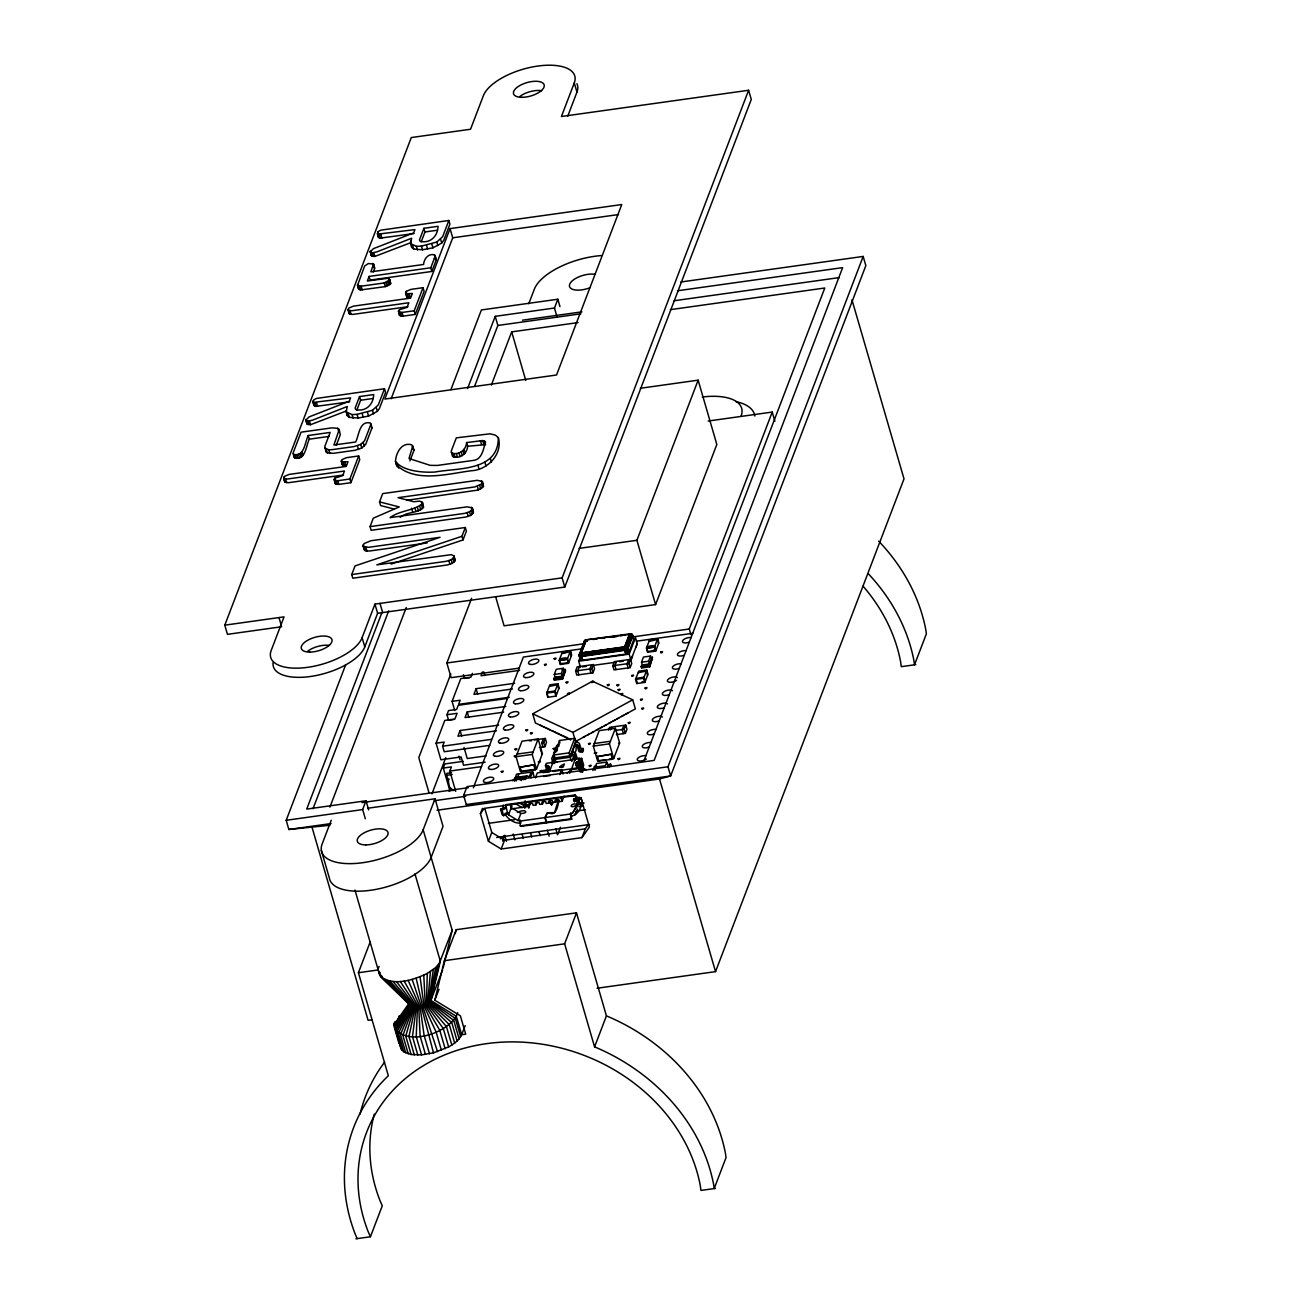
<?xml version="1.0" encoding="UTF-8"?>
<svg xmlns="http://www.w3.org/2000/svg" width="1304" height="1304" viewBox="0 0 1304 1304"><rect width="100%" height="100%" fill="white"/><g stroke="black" fill="none" stroke-linecap="round" stroke-linejoin="round"><path stroke-width="1.5" d="M305.87 420.149L309.048 416.938L349.325 401.176L350.58 397.867L313.596 402.398L313.579 400.018L316.464 398.437L384.484 388.739L385.56 392.406L379.382 408.576L377.378 411.33L368.576 416.09L358.127 418.046L349.358 417.361L347.223 415.568L346.163 411.885L347.288 406.489L312.341 420.23L307.793 421.111L305.87 420.149L306.945 423.833L310.466 424.729L346.522 410.89M306.945 423.833L305.87 419.35M339.219 429.505L333.905 445.039L355.666 441.991C359.04 435.585 359.333 420.442 370.173 422.952L371.917 428.087L365.674 444.403L361.795 448.038L354.965 450.287L333.205 453.336L327.32 452.879L325.918 451.657L324.859 446.31L330.173 432.423L308.249 435.503C304.924 441.86 304.565 456.954 293.808 454.395L293.123 452.961L301.061 432.178L331.917 427.859L337.785 428.315L339.219 429.505L340.279 434.835L336.302 445.234M427.174 542.937L369.391 551.038L365.169 550.679L363.066 546.131L364.028 543.605L370.858 540.752L465.316 527.517L466.376 531.184L463.034 539.938L391.118 564.078M364.126 549.799L363.066 544.925M370.238 251.884L373.4 248.673L413.678 232.894L414.949 229.602L377.948 234.133L377.932 231.737L380.833 230.156L448.853 220.474L449.913 224.141L443.735 240.311L441.746 243.049L432.944 247.825L422.496 249.765L413.71 249.097L411.591 247.287L410.515 243.62L411.656 238.225L376.693 251.949L372.145 252.829L370.238 251.884L371.298 255.551L374.835 256.448L410.874 242.625M371.298 255.551L370.238 251.085M625.806 654.119L624.486 647.094L629.49 633.972L630.957 633.711L632.57 635.537L627.648 648.414L625.969 649.702L581.291 656.14L579.237 655.195L581.225 652.913L624.567 646.833C628.544 646.311 630.924 654.298 625.806 654.119L582.448 660.199L580.394 659.237M587.191 640.671L585.414 640.068L584.257 642.742L585.806 639.873L587.322 641.063M283.669 478.209L284.353 476.433L289.032 474.428L346.228 466.408L347.989 461.779L341.941 461.991L341.925 459.627L346.603 457.655L358.681 455.96L359.741 459.627L350.923 482.692L338.747 484.403L335.144 483.572L334.753 478.144L342.691 475.65L344.452 471.021L287.271 479.041L283.669 478.209L284.745 481.877L288.331 482.724L343.555 474.982M284.745 481.877L283.669 477.394M308.249 435.503L309.325 439.171C306 445.528 305.625 460.638 294.867 458.063L294.182 456.644M335.144 483.572L334.085 479.073M347.223 415.568L347.239 413.075M348.038 309.928L348.706 308.168L353.4 306.147L410.581 298.127L412.357 293.514L406.31 293.726L406.277 291.362L410.972 289.374L423.034 287.679L424.11 291.362L415.275 314.427L403.099 316.138L399.497 315.291L399.105 309.863L407.044 307.385L408.82 302.756L351.624 310.776L348.038 309.928L349.097 313.612L352.699 314.443L407.907 306.701M349.097 313.612L349.765 311.835M390.63 283.718L389.57 279.203L387.598 278.322L367.353 280.996L369.097 276.432L430.76 267.776L435.145 256.301L434.46 254.867C428.413 253.074 423.996 258.893 423.572 264.467L370.841 271.851L373.547 263.995L368.25 263.571L364.598 266.081L357.524 285.364L358.6 289.048L360.54 289.944L385.283 286.635L390.63 283.718L389.57 279.203M399.497 315.291L398.437 310.808M412.797 445.723L409 458.503L430.173 465.349L437.329 465.447L472.684 460.491C482.154 460.067 483.393 448.82 485.544 441.844L482.741 440.556L466.587 442.578L467.647 446.261C467.239 453.547 460.231 458.878 453.27 456.889L451.233 451.135L456.318 437.851L489.962 433.808L495.341 435.096L498.34 437.671C498.389 471.526 457.541 467.826 434.966 472.032C422.985 472.798 402.773 471.168 395.471 461.388C395.976 452.863 401.73 441.714 411.82 444.843L413.89 450.483L409.929 460.85M579.302 654.592L579.432 656.222L580.965 656.597L626.099 650.125L627.811 648.805L632.733 635.944L630.957 633.711M325.918 451.657L325.935 449.978M358.6 289.048L357.54 284.533M409.212 293.954L410.287 297.622L407.37 297.393L405.625 292.292M369.097 276.432L370.157 280.099L431.82 271.46L436.204 259.969L435.161 255.47M363.066 546.131L368.315 547.354L440.067 537.297L355.03 565.92L351.738 574.542L352.813 578.226L447.419 564.958L452.309 563.377L455.047 560.802L454.004 555.928L451.217 554.656L376.807 564.86L461.958 536.27L465.316 527.517M455.047 560.802L454.004 555.928M379.529 501.877L399.252 506.946L373.303 518.177L370.075 526.62L371.135 530.304L465.756 517.036L470.597 515.455L473.385 512.879L472.325 508.006L467.174 506.832L390.124 517.639C399.692 510.337 413.531 510.956 422.447 503.621L422.447 502.447L419.643 501.143L413.743 501.747L398.03 497.688L474.786 486.93L481.469 484.077L482.447 481.567L477.313 480.328L382.708 493.597L379.529 501.877L380.605 505.544L394.395 509.098M473.385 512.879L472.325 508.006M349.651 401.828L315.894 406.392L313.971 405.446L312.911 400.931M414.004 233.546L380.263 238.127L378.323 237.181L377.932 231.737M406.978 500.263L478.372 490.027L483.491 486.441L482.447 481.567M371.917 428.087L370.858 423.555M373.254 272.014L374.59 268.51L373.547 263.995M452.276 456.025L452.292 454.819M367.695 808.236L435.031 798.798L423.164 829.784L452.195 930.257L439.301 963.314L435.764 967.503L427.272 973.452L426.441 1004.879L443.278 1028.563L448.625 1046.916L433.498 1052.833L421.551 1054.887L411.102 1054.512L403.735 1051.774L401.127 1048.823L395.242 1028.709L399.236 1015.734M585.04 641.046L585.806 639.873M576.27 745.464L576.026 750.387L571.788 761.454M430.467 971.561L427.5 1004.243L446.473 1026.672L451.82 1045.026L448.625 1046.916M582.008 660.231L580.834 653.907L586.425 639.938M585.871 641.03L586.034 639.873L630.125 633.793L630.973 634.559M433.319 969.573L428.445 1003.591C423.588 1006.737 416.335 1009.426 411.021 1006.02L379.774 975.359L354.949 890.029M498.34 437.671C502.969 454.102 487.533 470.027 471.363 470.744C448.38 473.596 415.846 483.393 396.53 465.055L396.823 463.132M503.181 805.041L503.377 807.877L500.557 809.246L502.154 814.755L503.637 815.685L508.006 812.962L504.974 813.386M584.583 642.269L586.05 639.808M580.671 660.003C577.15 651.12 582.269 651.576 582.448 660.199M579.432 656.222C581.274 649.359 579.905 657.02 581.6 660.231M435.764 967.503L428.445 1003.591L449.326 1024.667L454.656 1043.037L451.82 1045.026M437.769 965.4L429.261 1002.906L451.771 1022.613L457.117 1040.983L454.656 1043.037M579.726 653.695L579.318 656.026M580.003 653.516L625.089 647.632L630.891 633.988L629.587 633.777L631.478 633.94M632.733 635.944L630.386 633.777L624.746 647.354L580.378 653.174M579.335 654.396L584.518 640.965L586.246 639.856L631.707 634.2L625.464 648.398L579.465 654.201M632.358 634.755L627.42 648.039L625.806 649.278L581.193 655.684L579.204 654.999M628.87 652.44L633.793 639.579L632.945 638.618M439.301 963.314L429.912 1002.205L453.792 1020.51L459.122 1038.88L457.117 1040.983M459.122 1038.88L461.681 1034.724L465.691 1034.153L460.361 1015.8L434.819 1000.249L444.354 960.689L456.204 929.703L576.482 912.833L606.425 1015.865A189.243 161.631 20.9 0 1 725.448 1153.372L726.051 1157.577L714.184 1188.58L713.598 1184.374A189.243 161.631 20.9 0 0 594.575 1046.867L564.632 943.819L576.482 912.833M443.148 967.845L452.195 930.257M455.243 933.648L456.204 929.703M400.589 1047.079L401.094 1043.216M512.472 780.77L515.765 777.494L526.767 775.896L531.282 777.787M579.123 797.266L581.16 797.95L582.758 803.46L580.361 804.927L577.688 803.199L578.226 805.041L572.652 812.979L570.63 813.272L571.429 816.027C576.824 815.391 581.47 808.871 580.981 803.655M551.266 804.454L552.016 803.003M551.478 804.421L552.244 802.954L558.079 800.803M281.664 626.751L227.45 634.347L224.777 625.17L411.282 137.556L470.548 129.243L483.393 95.665A47.84 20.897 -16.2 0 1 537.721 66.064A47.84 20.897 -16.2 0 1 574.282 82.934L576.955 92.111L567.68 116.366M359.545 396.563L355.112 408.152L355.796 409.586C365.707 411.95 373.4 404.762 373.694 394.574L359.545 396.563L360.621 400.23L356.807 410.173M423.914 228.298L419.481 239.887L420.165 241.322C430.076 243.685 437.753 236.497 438.062 226.309L423.914 228.298L424.974 231.965L421.176 241.892M350.923 482.692L349.863 479.024L358.681 455.96M370.841 424.403L364.598 440.736L360.719 444.371L353.889 446.604L332.145 449.652L328.771 449.815L324.843 447.973M384.484 388.739L378.307 404.908L372.471 410.287L357.068 414.362L352.08 414.59L346.163 411.885M415.275 314.427L414.216 310.76L423.034 287.679M448.853 220.474L442.675 236.627L436.824 242.022L421.42 246.097L416.432 246.326L410.515 243.62M450.043 228.607L384.859 399.073L556.547 374.998L621.747 204.549L450.043 228.607L452.716 237.801L391.135 398.779M329.945 825.285L288.869 829.474L286.195 820.297L345.707 664.73M450.923 389.635L481.388 309.961L557.835 299.235L559.97 306.587M273.106 662.595A47.84 20.897 -16.2 0 0 313.416 676.026A47.84 20.897 -16.2 0 0 364.778 646.865L362.104 637.689L374.949 604.111L562.122 577.868L748.61 90.269L561.437 116.496L574.282 82.934M364.778 646.865L377.606 613.287L374.949 604.111M381.681 613.141L306.733 809.099L366 800.786L368.657 809.914M467.549 388.625L495.21 316.334L554.477 308.021L557.835 299.235M313.025 808.708L388.706 610.842M474.574 386.343L497.851 325.462L495.21 316.334M451.2 452.358L452.195 453.205C459.155 455.194 466.18 449.88 466.587 442.578M329.928 807.094L406.261 607.517M491.331 385.12L511.69 331.884L578.047 322.593M331.232 820.249L322.169 843.949A53.154 23.227 -16.2 0 0 362.789 862.694A53.154 23.227 -16.2 0 0 423.164 829.784M528.772 303.767L534.347 289.178A53.154 23.227 -16.2 0 1 601.242 255.584M365.316 818.765L362.642 809.572L366 800.786M519.236 668.121L451.135 677.672L446.864 662.986L471.608 598.275M450.825 673.875L418.796 757.608L428.983 792.669M485.169 762.188L463.556 765.22L461.143 756.939L440.899 759.776L436.09 743.198L444.794 720.427L454.917 719.009L457.101 713.304L446.979 714.722L448.576 720.248L453.645 719.547M446.979 714.722L448.56 710.582L456.661 709.441L458.242 705.301L506.995 698.471M454.77 710.566L452.081 701.356L460.801 678.585L470.923 677.167L472.374 673.369M489.766 745.35L444.208 751.74L442.594 746.214L444.191 742.074L436.09 743.198M357.198 1238.621L355.405 1234.578A189.243 161.631 20.9 0 1 388.331 1075.767L358.404 972.735L370.255 941.749M431.95 793.859L445.772 757.689M451.738 788.871L451.754 789.865L449.733 790.159L443.311 768.056L444.892 763.916L463.295 761.34M498.666 725.122L460.1 730.533L457.916 736.222L496.482 730.81M505.789 706.475L467.223 711.886L465.039 717.575L503.621 712.18M514.673 683.28L476.107 688.691L473.922 694.38L512.488 688.968M482.496 671.951L481.046 675.749L519.611 670.337M454.949 790.159C447.109 792.865 450.239 779.776 446.147 775.375L446.93 773.305L451.494 772.653M455.699 791.316L449.815 771.072L451.412 766.915L443.311 768.056M447.875 781.357L449.147 779.091M358.404 972.735L377.687 970.029L379.089 966.394M449.114 791.447L450.581 787.649M450.695 791.023L451.477 788.953M472.423 805.269L466.294 804.535L463.637 795.424L466.995 786.638L654.168 760.395L842.645 267.63L677.461 290.776M473.352 787.812L523.36 657.053L581.877 648.838M399.04 1043.51L393.694 1025.14L395.096 1021.488M377.606 613.287L564.779 587.061L751.283 99.446L748.61 90.269M480.41 813.68L484.126 808.382L575.015 795.587L581.405 799.531L589.392 827.029L581.959 837.624L501.176 849.002L488.413 841.243L480.41 813.68L482.431 808.415M516.058 756.695L521.991 741.194L538.144 738.928L542.415 753.63L536.482 769.115L520.329 771.381L516.058 756.695L532.211 754.429L538.144 738.928M488.413 841.243L491.771 832.457L484.843 808.578M546.669 693.125L549.832 684.861L557.9 683.72L559.106 687.86L555.944 696.124L547.859 697.249L546.669 693.125L554.754 691.984L557.9 683.72M559.204 660.329L562.366 652.065L570.451 650.924L571.657 655.064L568.495 663.328L560.41 664.453L559.204 660.329L567.289 659.188L570.451 650.924M559.449 660.525C558.894 658.064 569.066 656.645 567.517 659.384L568.462 662.611L560.378 663.736L559.449 660.525L567.517 659.384M562.415 652.782L562.106 653.548L570.484 651.641L571.266 656.091M554.281 674.445L556.27 669.278L563.328 668.284L564.127 671.038L562.154 676.206L555.08 677.2L554.281 674.445L561.356 673.451L563.328 668.284M515.015 778.243L516.596 774.12L532.749 771.854L533.955 775.978M514.33 781.243L515.765 777.494L522.04 779.303M519.823 767.257L534.167 764.763L535.276 769.784L521.144 771.756L519.823 767.257L534.167 764.763M442.675 969.834L430.434 1001.505L455.324 1018.408L460.654 1036.778M561.991 669.881L565.235 669.425L565.626 670.81L562.464 679.074L554.396 680.199L553.988 678.83L554.379 677.787L562.464 676.662L562.872 678.031M560.378 663.736L560.671 662.97L560.41 664.453M517.036 777.966L518.747 774.299M547.859 697.249L547.061 692.082L555.145 690.957L556.335 695.097M554.396 680.199L554.379 677.787M507.729 813.696L505.61 804.698L575.292 794.935L577.411 803.932M521.144 771.756L520.035 766.752M434.819 1000.249L439.008 989.312M505.235 814.283C508.071 819.466 514.884 823.753 520.932 823.101L520.133 820.346L518.112 820.64L508.544 814.804L511.282 807.632L510.483 804.878M562.464 679.074L565.235 669.425M525.398 779.515L526.767 775.896L523.605 779.759M502.611 841.047L504.762 835.424L506.457 841.276M542.904 746.98L541.698 742.84L543.409 739.172M501.176 849.002L504.534 840.232L585.317 828.839L588.511 824.307M529.294 776.728L530.875 772.587M539.432 747.469L544.925 746.687L543.719 742.563L545.3 738.423L534.624 739.922M532.749 771.854L531.184 775.978L529.163 776.271M579.335 655.358L584.648 640.818M579.612 656.368L586.148 640.036L585.251 640.183M544.925 746.687L546.506 742.563L545.3 738.423M584.518 640.965L586.148 640.036L580.883 653.157L624.73 647.045L629.946 633.858L632.636 635.325L633.842 639.351M580.41 667.175L578.683 661.209L580.785 655.7M518.112 820.64L520.866 813.452C529.326 813.533 525.952 808.089 517.346 812.425M525.137 802.253L523.866 805.595L524.827 808.268M575.602 670.973L577.167 666.833L593.336 664.567L594.542 668.707L592.961 672.831L576.792 675.097L575.602 670.973L591.755 668.707L593.336 664.567M535.373 777.983L537.297 772.946L561.747 769.523L563.051 774.005M571.429 816.027L571.706 819.287L521.209 826.361L520.231 825.856L520.133 820.346M528.267 805.318L527.109 806.654L511.135 808.904M525.104 800.737L526.702 806.247L529.375 805.872L530.712 802.384M545.447 765.644L546.327 763.313L552.896 762.4L549.408 771.919L542.774 772.62L543.67 770.289C547.778 770.941 551.869 764.47 545.447 765.644L546.947 770.811M556.759 762.204C549.783 756.108 558.079 747.208 559.465 740.493L574.656 738.357L576.792 742.188A2.657 2.266 20.9 0 1 579.547 743.851L580.932 748.545L583.002 748.463L583.41 749.833L582.611 751.903L580.851 752.147A1.858 1.581 20.9 0 1 578.617 750.794L577.248 746.198L575.064 745.79L574.656 744.421L576.009 744.242A2.657 2.266 20.9 0 1 578.748 745.921L580.247 750.729L582.22 750.533L583.002 748.463M355.91 1238.8L370.417 1236.762L382.284 1205.776L380.034 1200.723A175.421 149.813 20.9 0 1 374.297 1114.089M551.592 763.133L553.695 761.862M495.601 596.596L504.094 625.822L655.586 604.583L636.906 540.296L698.145 380.165L640.346 388.282M529.375 805.872L528.788 803.851L532.521 803.329L533.108 805.35L535.944 804.943L537.281 801.471M557.02 750.566L557.411 749.523L556.074 749.735A2.657 2.266 20.9 0 0 554.477 752.017L554.526 752.278M558.503 746.687L558.894 745.643M457.753 1012.703C450.956 1032.312 408.494 1046.753 395.242 1028.709L410.483 1004.928L400.54 994.968M535.944 804.943L535.357 802.938L539.09 802.4L539.677 804.421L542.513 804.03L543.833 800.542M559.823 774.56L561.747 769.523M542.513 804.03L541.926 802.009L545.659 801.487L546.246 803.508L549.066 803.117L550.402 799.629M570.907 760.232L569.114 752.848L574.656 738.357M465.169 1025.612L461.681 1034.724L456.351 1016.354L430.939 1000.478L440.344 961.244L414.933 873.778M576.042 740.802L570.304 755.782L553.874 758.08L554.656 763.443M575.944 758.895L574.999 755.733A2.657 2.266 20.9 0 0 572.244 754.054L570.907 754.234L570.712 757.168L554.559 759.433M549.066 803.117L548.479 801.096L552.228 800.558L552.814 802.579L555.634 802.188L556.971 798.7M569.701 773.288L571.087 769.686L582.138 768.203L586.344 769.702M553.108 771.414L571.625 768.806L575.113 759.287L581.682 758.357L583.687 765.252L582.79 767.583L579.661 768.529M612.798 665.757L614.38 661.617L630.533 659.351L631.739 663.491L630.158 667.632L613.988 669.881L612.798 665.757L628.952 663.491L630.533 659.351M555.634 802.188L555.048 800.167L558.78 799.645L559.367 801.667L562.057 801.292L564.045 796.059M578.862 759.303L579.253 758.276L577.183 758.357L575.798 753.663A2.657 2.266 20.9 0 0 573.043 752L571.69 752.163L572.097 753.549L575.455 742.351L576.515 742.204M582.79 767.583L580.802 760.688L581.682 758.357M580.704 771.935L582.138 768.203L580.28 771.577M560.427 827.274L557.558 834.772L555.846 828.92M581.617 772.001L583.035 768.268M582.513 772.18L583.931 768.447M605.643 759.661L597.558 760.802L593.287 746.1L599.221 730.615L615.374 728.349L619.644 743.035L613.711 758.537L609.164 759.172M575.211 801.292C574.803 793.777 570.386 804.715 577.916 799.531M632.489 655.977L630.973 660.329L629.18 654.135L635.504 637.607L637.297 643.801L635.651 647.713M571.706 819.287L570.744 818.782L570.63 813.272M630.908 660.101L637.232 643.573M572.652 812.979L578.748 801.031M574.771 814.984L576.14 811.398M597.053 756.679L611.397 754.168L612.505 759.189L598.373 761.177L597.053 756.679L611.397 754.168M575.39 814.462L577.46 809.083M655.586 604.583L716.825 444.452L698.145 380.165M592.896 770.55L594.477 766.41L596.498 766.133L594.917 770.256M608.544 730.11L609.604 727.355L625.757 725.089L626.963 729.229L625.382 733.353L616.433 734.608M580.785 806.785L582.415 802.449M598.373 761.177L597.265 756.157M610.565 729.832L611.755 727.534M613.711 758.537L609.441 743.834L615.374 728.349M646.442 648.088L649.604 639.824L657.672 638.699L658.879 642.823L655.716 651.103L647.632 652.228L646.442 648.088L654.51 646.963L657.672 638.699M646.67 648.3C646.116 645.839 656.287 644.42 654.755 647.159L655.684 650.386L647.599 651.511L646.67 648.3L654.755 647.159M649.636 640.541L649.327 641.323L657.705 639.416L658.487 643.866M641.519 662.22L643.491 657.053L650.549 656.059L651.364 658.813L649.376 663.981L642.318 664.975L641.519 662.22L648.577 661.226L650.549 656.059M635.537 679.417L638.699 671.152L646.784 670.028L647.99 674.152L644.828 682.416L636.743 683.557L635.537 679.417L643.622 678.292L646.784 670.028M649.702 666.833L652.456 657.2L649.702 666.833L641.617 667.974L641.209 666.588L641.617 665.562L649.685 664.437L650.093 665.806L646.849 666.262M641.617 667.974L641.617 665.562M647.632 652.228L648.023 651.201M606.719 762.074L605.333 765.692L595.227 767.111L596.613 763.492L606.719 762.074L607.517 764.829M636.743 683.557L637.134 682.53M607.566 767.176L608.626 764.421L610.647 764.144L611.038 765.529M581.959 837.624L585.317 828.839M609.587 766.899L610.647 764.144M625.382 733.353L624.176 729.229L625.757 725.089M655.684 650.386L655.977 649.604L652.88 650.517M690.859 634.51L689.262 629.001L772.229 412.064L708.137 421.045M643.752 761.308L824.78 288.005L670.321 309.651M437.019 810.24L659.514 778.961L670.647 775.962L667.974 766.768L863.166 256.432L680.818 282.006M594.575 1046.867L606.425 1015.865M597.053 988.236L715.537 971.627L904.014 478.861L851.952 299.806M579.547 771.609L581.258 768.252M584.73 640.671L584.176 641.91M580.802 760.688C576.678 760.053 572.586 766.507 579.009 765.334L578.128 767.665L571.625 768.806M395.797 1030.453L410.483 1004.928M395.748 1024.846L409.586 1004.976M393.694 1025.14L408.559 1003.933L399.171 993.615M357.524 285.364L361.127 286.195L384.224 282.952L389.57 280.05M313.987 404.615L314.639 403.686M406.685 295.959L406.277 291.362M351.738 574.542L446.359 561.29L451.233 559.693L453.988 557.118M335.144 482.741L334.753 478.144M400.116 517.395C406.815 511.494 417.59 513.711 423.523 507.289L422.447 502.447M370.075 526.62L464.68 513.368L469.538 511.787L472.309 509.196M580.378 653.32C581.405 652.277 577.672 658.83 580.916 660.117M371.298 254.753L372.341 253.465M580.997 653.19L579.416 654.918L624.861 649.066L627.126 647.697L632.049 634.82L629.669 633.76L632.456 635.178L633.793 639.579M569.489 693.712C570.19 691.234 564.828 695.032 568.919 694.021M591.494 681.715C590.793 684.192 596.156 680.395 592.065 681.405M567.207 773.386L571.087 769.686M557.411 748.398L557.15 749.262M546.979 813.305L545.202 817.543L546.555 822.808M584.665 640.786L585.512 640.068M500.328 838.749L504.762 835.424M581.225 652.913L580.052 655.684L581.242 660.199M579.693 653.826L625.268 647.99L631.332 634.135L629.49 633.972L630.598 633.662M575.814 798.423L578.764 799.417L581.16 797.95M547.354 813.077L544.99 817.575L546.343 822.84M532.717 713.826L592.489 681.242L632.701 699.808L635.358 708.92L575.586 741.503L572.929 732.375L532.717 713.826L535.373 722.938L570.744 739.873L569.114 738.52M572.929 732.375L632.701 699.808M596.498 753.223L594.233 753.239L596.743 752.571M380.833 976.924C394.574 986.427 413.482 979.923 427.272 973.452M500.557 809.246L502.04 810.175L506.131 808.187M547.24 813.011L548.577 812.62M586.751 640.753L586.067 640.019M510.434 806.084L512.097 806.068L510.614 807.209M557.444 746.833L557.167 746.882A2.657 2.266 20.9 0 0 555.569 749.181L555.618 749.425M554.477 754.576L554.2 754.641A2.657 2.266 20.9 0 0 552.603 756.923L552.651 757.184M586.914 640.068L584.534 641.112L584.388 642.497M587.061 640.346L585.398 640.851L586.148 640.036M572.065 795.913L575.471 795.424M576.14 804.193C571.69 802.4 567.941 809.099 575.406 805.807M580.133 803.623L584.143 803.068M578.943 806.671L582.937 806.1M424.974 231.965L437.362 230.221M452.716 237.801L618.422 214.573M398.437 311.623L402.039 312.455L414.216 310.76M522.496 320.181L581.91 311.852M497.851 325.462L580.883 313.808M674.119 300.751L839.336 277.589M360.621 400.23L372.993 398.502M309.325 439.171L329.244 436.384M467.647 446.261L485.593 444.664L484.517 440.996M334.068 479.888L337.671 480.736L349.863 479.024M579.106 548.397L636.906 540.296M224.777 625.17L284.044 616.857L271.199 650.435A47.84 20.897 -16.2 0 0 307.76 667.306A47.84 20.897 -16.2 0 0 362.104 637.689M592.978 639.514L596.906 638.96M600.851 638.406L604.795 637.852M610.712 637.037L616.613 636.205M620.557 635.651L624.502 635.097M612.815 637.086L616.759 636.531M446.864 662.986L583.084 643.883M633.173 636.857L689.262 629.001M636.368 641.209L692.864 633.288M564.029 652.554L567.256 652.098M578.683 661.209L629.18 654.135M469.652 677.705L464.583 678.406L463.507 674.722M582.317 666.914L586.148 666.377M593.793 665.301L615.553 662.253M619.449 661.715L623.263 661.177M553.988 678.83L562.073 677.689M641.209 666.588L649.294 665.464M554.787 679.172L558.014 678.716M452.081 701.356L460.182 700.232L458.601 704.372L509.293 697.265M641.992 681.845L645.219 681.389L644.013 677.249L635.944 678.39L637.004 682.057M915.799 664.632L901.292 666.67L900.542 661.405A175.421 149.813 20.9 0 0 863.118 586.246M442.594 746.214L491.347 739.368M529.147 740.688L531.298 740.868M615.227 730.484L624.176 729.229M541.698 742.84L543.719 742.563M559.286 744.617L557.949 744.828A2.657 2.266 20.9 0 0 556.352 747.111L556.4 747.371M486.05 755.896L467.239 758.537L464.028 747.485M517.052 754.103L533.206 751.837M594.265 743.524L610.435 741.259M593.287 746.1L609.441 743.834M556.629 751.593L555.292 751.789A2.657 2.266 20.9 0 0 553.678 754.087L553.744 754.331M541.404 753.761L542.415 753.63M618.634 743.182L619.644 743.035M581.633 750.093L583.41 749.833M553.923 754.983L569.114 752.848M449.815 771.072L481.518 766.622M554.738 756.499L553.401 756.695A2.657 2.266 20.9 0 0 551.804 758.993L553.124 763.606M571.299 755.603L573.418 755.912L574.852 760.607M446.147 775.375L452.211 774.511M552.961 762.628L575.113 759.287M518.764 777.722L523.963 776.988M543.605 776.467L550.239 775.538M362.039 802.596L468.413 787.681M286.195 820.297L362.642 809.572M463.637 795.424L667.974 766.768M434.248 800.721L465.724 796.304M288.869 829.474L331.118 823.557M466.294 804.535L670.647 775.962L865.84 265.625L863.166 256.432M503.377 807.877L506.408 807.453M488.397 823.362L514.624 819.678M577.183 810.925L585.251 809.784M519.856 821.096L570.353 814.022M520.231 825.856L570.744 818.782M496.71 837.494L589.522 824.487M444.354 960.689L564.632 943.819M372.113 1019.777L368.103 1020.331L312.178 827.795M715.472 1188.4L700.965 1190.422L700.215 1185.157A175.421 149.813 20.9 0 0 486.327 1043.689A175.421 149.813 20.9 0 0 368.184 1231.709L370.417 1236.762M557.753 800.917L558.715 800.9M341.257 461.388L342.316 465.072L345.919 465.887L344.859 462.219M528.756 807.828L527.729 805.057L523.866 805.595L519.073 802.693M631.38 634.559L630.647 633.956M548.739 812.718L554.526 812.588L558.193 800.917M388.657 281.99L390.63 282.887M434.281 258.241L436.221 259.137M548.935 812.734C556.319 817.152 558.096 804.747 558.764 801.145M632.196 635.064L632.782 635.716M551.38 802.971L551.918 804.812M580.72 802.775L582.758 803.46M631.234 633.891L632.489 634.934M522.17 807.698L516.286 804.16M521.567 780.542L515.765 777.494L516.172 781.047M551.103 802.873L552.016 804.079M551.005 802.791L552.211 804.046M511.282 807.632L520.866 813.452M491.771 832.457L504.534 840.232M631.804 634.168L632.587 635.113M473.401 511.69L471.331 507.158M454.069 558.748L455.063 559.612M412.879 448.511L413.873 449.391M374.607 267.679L372.879 263.392M382.398 978.293L411.542 1006.476L398.405 1033.404L403.735 1051.774M379.774 975.359L411.021 1006.02L396.84 1032.034L402.186 1050.405M384.419 979.451L412.211 1006.867L400.442 1034.561L405.772 1052.931M382.088 976.451L379.236 973.615L379.219 971.724M384.924 979.304L397.704 992.116M386.897 980.38L413.026 1007.177L402.903 1035.474L408.233 1053.844M407.761 1001.472L410.483 1004.308L395.242 1026.835L400.572 1045.205M389.766 981.048L413.987 1007.389L405.772 1036.142L411.102 1054.512M377.687 970.029L380.377 972.98M389.766 983.297L393.792 987.715M392.977 981.439L415.047 1007.519L408.983 1036.55L414.313 1054.92M396.481 981.57L416.204 1007.568L412.488 1036.664L417.818 1055.034M400.214 981.423L417.443 1007.519L416.22 1036.517L421.551 1054.887M404.11 980.999L418.747 1007.373L420.116 1036.093L425.463 1054.463M408.119 980.315L420.084 1007.144L424.126 1035.409L429.472 1053.779M412.162 979.369L421.42 1006.835L433.498 1052.833M772.229 412.064L774.902 421.241M654.51 646.963L655.716 651.103M554.477 308.021L557.118 317.149M652.065 658.227L652.456 659.612M648.577 661.226L649.376 663.981M647.583 675.195L646.393 671.055L638.438 672.652M643.622 678.292L644.828 682.416M628.74 652.685C627.892 643.98 621.552 647.273 626.246 654.037M628.544 652.913C627.159 644.453 622.399 646.882 626.702 653.923M628.267 653.157C625.953 644.714 623.41 645.692 627.159 653.76M627.941 653.369C625.464 646.36 623.182 642.383 627.566 653.581M628.642 660.101L626.931 663.769L628.137 667.909M628.952 663.491L630.158 667.632M659.514 778.961L715.537 971.627M616.531 661.796L614.82 665.48L616.01 669.604M627.876 712.995L625.741 714.152M623.605 715.326L621.47 716.483M511.69 331.884L525.789 380.458M623.866 725.839L622.155 729.506L623.361 733.647M619.335 717.64L617.199 718.814M615.064 719.971L612.929 721.145M610.794 722.302L608.658 723.459M591.446 665.317L589.734 668.985L590.94 673.125M591.755 668.707L592.961 672.831M606.539 724.633L604.404 725.79M562.122 577.868L564.779 587.061M611.201 754.69L612.505 759.189M602.269 726.947L600.133 728.121M597.998 729.278L595.863 730.452M579.335 667.012L577.607 670.68L578.813 674.82M593.727 731.609L591.592 732.766M589.457 733.94L587.322 735.097M567.289 659.188L568.495 663.328M594.477 766.41L594.885 767.795M440.671 239.382L441.746 243.049M585.186 736.255L583.051 737.428M564.844 670.452L565.235 671.837M436.824 242.022L437.899 245.69M561.356 673.451L562.154 676.206M582.22 750.533L582.611 751.903M431.868 244.158L432.944 247.825M435.145 256.301L436.204 259.969M434.46 254.867L435.52 258.534M579.253 758.276L579.644 759.661M579.987 760.835L581.991 767.73M558.715 688.887L557.509 684.763L549.571 686.344M579.188 761.047L581.193 767.942M490.385 458.503L491.445 462.17M578.405 761.324L580.41 768.203M577.672 761.65L580.019 768.789M578.242 765.415L579.237 768.855M576.987 762.009L578.992 768.887M426.538 245.38L427.598 249.048M482.741 440.556L483.8 444.224M576.417 762.4L577.411 765.839M575.944 762.824L576.938 766.263M575.586 763.231L576.58 766.687M554.754 691.984L555.944 696.124M567.68 737.852L566.246 737.184M430.76 267.776L431.82 271.46M480.41 440.638L481.486 444.322M564.811 736.532L563.377 735.863M484.941 462.284L486.001 465.952M421.42 246.097L422.496 249.765M561.942 735.195L560.492 734.543M578.764 799.417L580.361 804.927M559.057 733.875L557.623 733.207M416.432 246.326L417.508 249.993M556.189 732.555L554.754 731.886M477.916 465.316L478.976 469M574.412 798.537L575.08 801.324M482.431 482.773L483.491 486.441M574.168 798.618L574.852 801.438M481.469 480.687L482.529 484.354M573.939 798.749L574.591 801.634M573.727 798.944L574.542 801.699M412.651 245.429L413.71 249.097M481.469 484.077L482.545 487.745M553.32 731.218L551.885 730.566M410.532 241.126L411.608 244.81M479.644 485.332L480.72 489M550.451 729.898L549.017 729.229M477.297 486.359L478.372 490.027M547.566 728.577L546.131 727.909M554.607 758.472L555.455 761.373A1.858 1.581 20.9 0 1 555.439 762.204M463.996 449.342L465.055 453.026M544.697 727.241L543.263 726.589M553.075 759.254L553.466 760.639M463.034 450.695L464.11 454.362M541.828 725.92L540.394 725.252M551.983 762.106L552.374 763.476M461.241 451.934L462.301 455.618M560.981 797.624L562.057 801.292M458.91 452.928L459.986 456.596M548.609 765.986L549.603 769.425M548.153 765.774L549.163 769.23M547.598 765.644L548.593 769.083M456.367 453.515L457.427 457.182M546.947 765.562L548.446 770.729M546.213 765.562L547.713 770.729M471.363 510.532L472.423 514.2M540.296 748.757L541.16 751.756M453.988 453.613L455.063 457.296M407.565 294.019L408.625 297.703M406.31 293.726L407.37 297.393M469.538 511.787L470.597 515.455M452.195 453.205L453.27 456.889M405.609 293.123L406.685 296.79M467.191 512.782L468.25 516.466M550.94 802.579L551.445 804.796M550.728 802.628L551.347 804.698M532.211 754.429L536.482 769.115M380.849 234.378L381.909 238.045M533.972 765.285L535.276 769.784M402.039 312.455L403.099 316.138M379.187 234.443L380.263 238.127M377.948 234.133L379.024 237.801M400.377 312.536L401.436 316.204M377.263 233.514L378.323 237.181M399.122 312.226L400.198 315.894M388.853 278.616L389.912 282.283M388.902 280.963L389.961 284.647M461.958 536.27L463.034 539.938M547.436 830.322L549.131 836.174M387.647 281.843L388.706 285.511M386 282.544L387.076 286.228M384.224 282.952L385.283 286.635M373.759 252.78L374.835 256.448M372.145 252.829L373.221 256.513M370.923 252.503L371.982 256.171M539.008 831.74L540.149 835.636M373.531 264.826L374.59 268.51M528.12 805.122L528.919 807.877L527.843 805.057M453.042 558.454L454.102 562.122M451.233 559.693L452.309 563.377M483.768 671.886L484.827 675.57M530.598 833.142L531.722 837.054M448.902 560.704L449.978 564.371M412.814 446.816L413.89 450.483M522.17 834.56L523.312 838.456M361.127 286.195L362.202 289.863M359.48 286.261L360.54 289.944M422.447 503.621L423.523 507.289M476.107 688.691L477.704 694.217M421.436 501.584L422.496 505.267M358.225 285.967L359.285 289.635M421.502 504.941L422.561 508.609M419.676 506.196L420.736 509.864M508.006 812.962L508.544 814.804M513.189 834.006L514.884 839.874M417.329 507.191L418.388 510.875M414.819 507.778L415.894 511.445M502.04 810.175L503.637 815.685M411.559 508.234L412.618 511.901M397.622 464.485L398.698 468.152M396.155 463.099L397.231 466.783M395.471 461.388L396.53 465.055M467.223 711.886L468.837 717.412M349.977 310.841L351.037 314.525M348.722 310.531L349.798 314.215M376.318 407.647L377.378 411.33M372.471 410.287L373.531 413.971M460.1 730.533L461.697 736.043M367.516 412.423L368.576 416.09M362.17 413.645L363.245 417.329M459.008 756.157L460.084 759.841M357.068 414.362L358.127 418.046M363.262 442.594L364.338 446.261M352.08 414.59L353.139 418.258M360.719 444.371L361.795 448.038M348.282 413.694L349.358 417.361M357.443 445.789L358.502 449.472M337.785 428.315L338.861 431.983M343.197 462.301L344.272 465.968M341.941 461.991L343.017 465.675M341.257 460.556L342.333 464.24M365.935 547.452L367.011 551.136M364.109 547.012L365.169 550.679M380.002 603.41L382.659 612.587M435.031 798.798L443.034 826.345L431.168 857.331A53.154 23.227 -16.2 0 1 377.475 889.1A53.154 23.227 -16.2 0 1 329.341 877.934L321.338 850.387M316.481 402.643L317.557 406.326M328.771 449.815L329.847 453.482M337.671 480.736L338.747 484.403M314.834 402.724L315.894 406.392M313.596 402.398L314.655 406.066M336.008 480.801L337.084 484.485M312.895 401.779L313.971 405.446M326.244 449.195L327.32 452.879M334.769 480.491L335.829 484.175M309.407 421.045L310.466 424.729M307.793 421.111L308.852 424.778M306.554 420.768L307.63 424.452M302.055 451.722L303.115 455.389M301.403 452.618L302.463 456.302M300.132 453.499L301.208 457.182M298.502 454.216L299.561 457.883M296.709 454.623L297.785 458.307M295.046 454.705L296.122 458.372M293.808 454.395L294.867 458.063M293.107 453.792L294.182 457.459M285.609 479.122L286.684 482.79M284.37 478.812L285.429 482.48M445.137 1048.677L439.79 1030.307L425.283 1005.449L423.784 975.213M441.404 1050.274L436.074 1031.904L424.044 1005.987L420.051 976.794M437.508 1051.66L422.74 1006.443L416.155 978.196M278.991 617.558L281.126 624.909M393.971 1023.395L401.127 1048.823M559.465 740.493L559.889 743.068M868.219 573.63A189.243 161.631 20.9 0 1 913.925 660.606L914.528 664.812L926.378 633.826L925.775 629.62A189.243 161.631 20.9 0 0 878.7 541.176M360.083 1114.04A189.243 161.631 20.9 0 1 384.647 1062.157M589.864 287.76A15.941 6.96 -16.2 0 1 569.701 284.223A15.941 6.96 -16.2 0 1 594.999 274.329M307.679 651.201A15.941 6.96 -16.2 0 1 329.456 645.464M519.872 96.447A15.941 6.96 -16.2 0 1 541.649 90.709M576.89 83.7A47.84 20.897 -16.2 0 1 576.955 92.111M735.815 401.567A63.782 27.857 -16.2 0 1 754.869 416.041M702.351 397.003A53.154 23.227 -16.2 0 1 741.096 416.009M689.311 642.138A5.395 2.363 -16.2 0 1 682.481 640.949A5.395 2.363 -16.2 0 1 691.038 637.591M684.29 655.26A5.395 2.363 -16.2 0 1 677.461 654.07A5.395 2.363 -16.2 0 1 686.034 650.712M679.27 668.381A5.395 2.363 -16.2 0 1 672.44 667.192A5.395 2.363 -16.2 0 1 681.014 663.834M676.499 680.28A5.395 2.363 -16.2 0 1 668.496 682.057A5.395 2.363 -16.2 0 1 670.028 678.047A5.395 2.363 -16.2 0 1 677.493 677.656M669.229 694.624A5.395 2.363 -16.2 0 1 662.595 694.641A5.395 2.363 -16.2 0 1 665.839 690.794A5.395 2.363 -16.2 0 1 672.489 690.778M664.209 707.746A5.395 2.363 -16.2 0 1 657.575 707.762A5.395 2.363 -16.2 0 1 660.818 703.915A5.395 2.363 -16.2 0 1 667.469 703.899M659.205 720.867A5.395 2.363 -16.2 0 1 652.554 720.884A5.395 2.363 -16.2 0 1 655.798 717.037A5.395 2.363 -16.2 0 1 662.448 717.021M654.184 733.989A5.395 2.363 -16.2 0 1 647.354 732.783A5.395 2.363 -16.2 0 1 655.912 729.441M649.164 747.111A5.395 2.363 -16.2 0 1 642.334 745.904A5.395 2.363 -16.2 0 1 650.908 742.563M646.393 758.993A5.395 2.363 -16.2 0 1 639.009 760.949A5.395 2.363 -16.2 0 1 638.504 757.624A5.395 2.363 -16.2 0 1 645.887 755.684M559.889 767.029L563.214 767.062L564.404 763.965L560.883 765.676L562.399 766.687L559.889 767.029M544.501 664.567C544.469 667.208 548.919 662.562 544.501 664.567M554.135 658.585C554.118 661.226 558.568 656.58 554.135 658.585M525.854 730.11C525.838 732.75 530.288 728.105 525.854 730.11M566.115 682.302C566.083 684.942 570.549 680.313 566.115 682.302M514.998 749.164C514.982 751.805 519.432 747.176 514.998 749.164M530.467 733.19C530.435 735.831 534.884 731.185 530.467 733.19M501.306 771.544C501.274 774.185 505.724 769.539 501.306 771.544M514.346 756.059C514.314 758.7 518.764 754.054 514.346 756.059M538.454 761.748C538.422 764.388 542.888 759.743 538.454 761.748M553.222 748.594C553.189 751.234 557.639 746.589 553.222 748.594M607.354 684.877C607.322 687.518 611.788 682.872 607.354 684.877M540.215 770.843C540.198 773.484 544.648 768.838 540.215 770.843M616.988 685.073C616.971 687.713 621.421 683.068 616.988 685.073M618.145 689.686C618.112 692.326 622.562 687.697 618.145 689.686M631.658 675.537C631.625 678.178 636.091 673.532 631.658 675.537M620.916 693.924C620.883 696.564 625.333 691.935 620.916 693.924M660.623 652.114C660.59 654.755 665.04 650.125 660.623 652.114M588.511 743.639C588.495 746.279 592.945 741.65 588.511 743.639M645.072 688.056C645.056 690.696 649.506 686.051 645.072 688.056M640.525 699.482C640.492 702.122 644.942 697.477 640.525 699.482M589.278 765.709C589.261 768.349 593.711 763.704 589.278 765.709M628.3 722.742C628.267 725.366 632.717 720.737 628.3 722.742M641.731 708.431C641.698 711.071 646.148 706.442 641.731 708.431M618.014 758.765C617.982 761.406 622.448 756.76 618.014 758.765M365.886 844.894A15.941 6.96 -16.2 0 0 388.07 832.8A15.941 6.96 -16.2 0 0 364.044 832.881A15.941 6.96 -16.2 0 0 365.886 844.894M522.056 97.327A15.941 6.96 -16.2 0 0 544.241 85.249A15.941 6.96 -16.2 0 0 520.214 85.331A15.941 6.96 -16.2 0 0 522.056 97.327M309.863 652.098A15.941 6.96 -16.2 0 0 332.047 640.003A15.941 6.96 -16.2 0 0 308.037 640.085A15.941 6.96 -16.2 0 0 309.863 652.098M485.088 782.514A5.395 2.363 -16.2 0 0 493.662 779.173A5.395 2.363 -16.2 0 0 486.832 777.983A5.395 2.363 -16.2 0 0 485.088 782.514M490.108 769.393A5.395 2.363 -16.2 0 0 498.666 766.051A5.395 2.363 -16.2 0 0 491.852 764.861A5.395 2.363 -16.2 0 0 490.108 769.393M495.129 756.287A5.395 2.363 -16.2 0 0 503.686 752.93A5.395 2.363 -16.2 0 0 496.857 751.74A5.395 2.363 -16.2 0 0 495.129 756.287M500.149 743.166A5.395 2.363 -16.2 0 0 508.707 739.808A5.395 2.363 -16.2 0 0 501.877 738.618A5.395 2.363 -16.2 0 0 500.149 743.166M505.17 730.044A5.395 2.363 -16.2 0 0 513.727 726.687A5.395 2.363 -16.2 0 0 506.897 725.497A5.395 2.363 -16.2 0 0 505.17 730.044M510.174 716.923A5.395 2.363 -16.2 0 0 518.747 713.565A5.395 2.363 -16.2 0 0 511.918 712.375A5.395 2.363 -16.2 0 0 510.174 716.923M515.194 703.801A5.395 2.363 -16.2 0 0 523.768 700.444A5.395 2.363 -16.2 0 0 516.938 699.254A5.395 2.363 -16.2 0 0 515.194 703.801M520.214 690.68A5.395 2.363 -16.2 0 0 528.788 687.322A5.395 2.363 -16.2 0 0 521.959 686.132A5.395 2.363 -16.2 0 0 520.214 690.68M525.235 677.558A5.395 2.363 -16.2 0 0 533.792 674.217A5.395 2.363 -16.2 0 0 526.979 673.011A5.395 2.363 -16.2 0 0 525.235 677.558M530.255 664.437A5.395 2.363 -16.2 0 0 538.813 661.095A5.395 2.363 -16.2 0 0 531.983 659.889A5.395 2.363 -16.2 0 0 530.255 664.437"/></g></svg>
